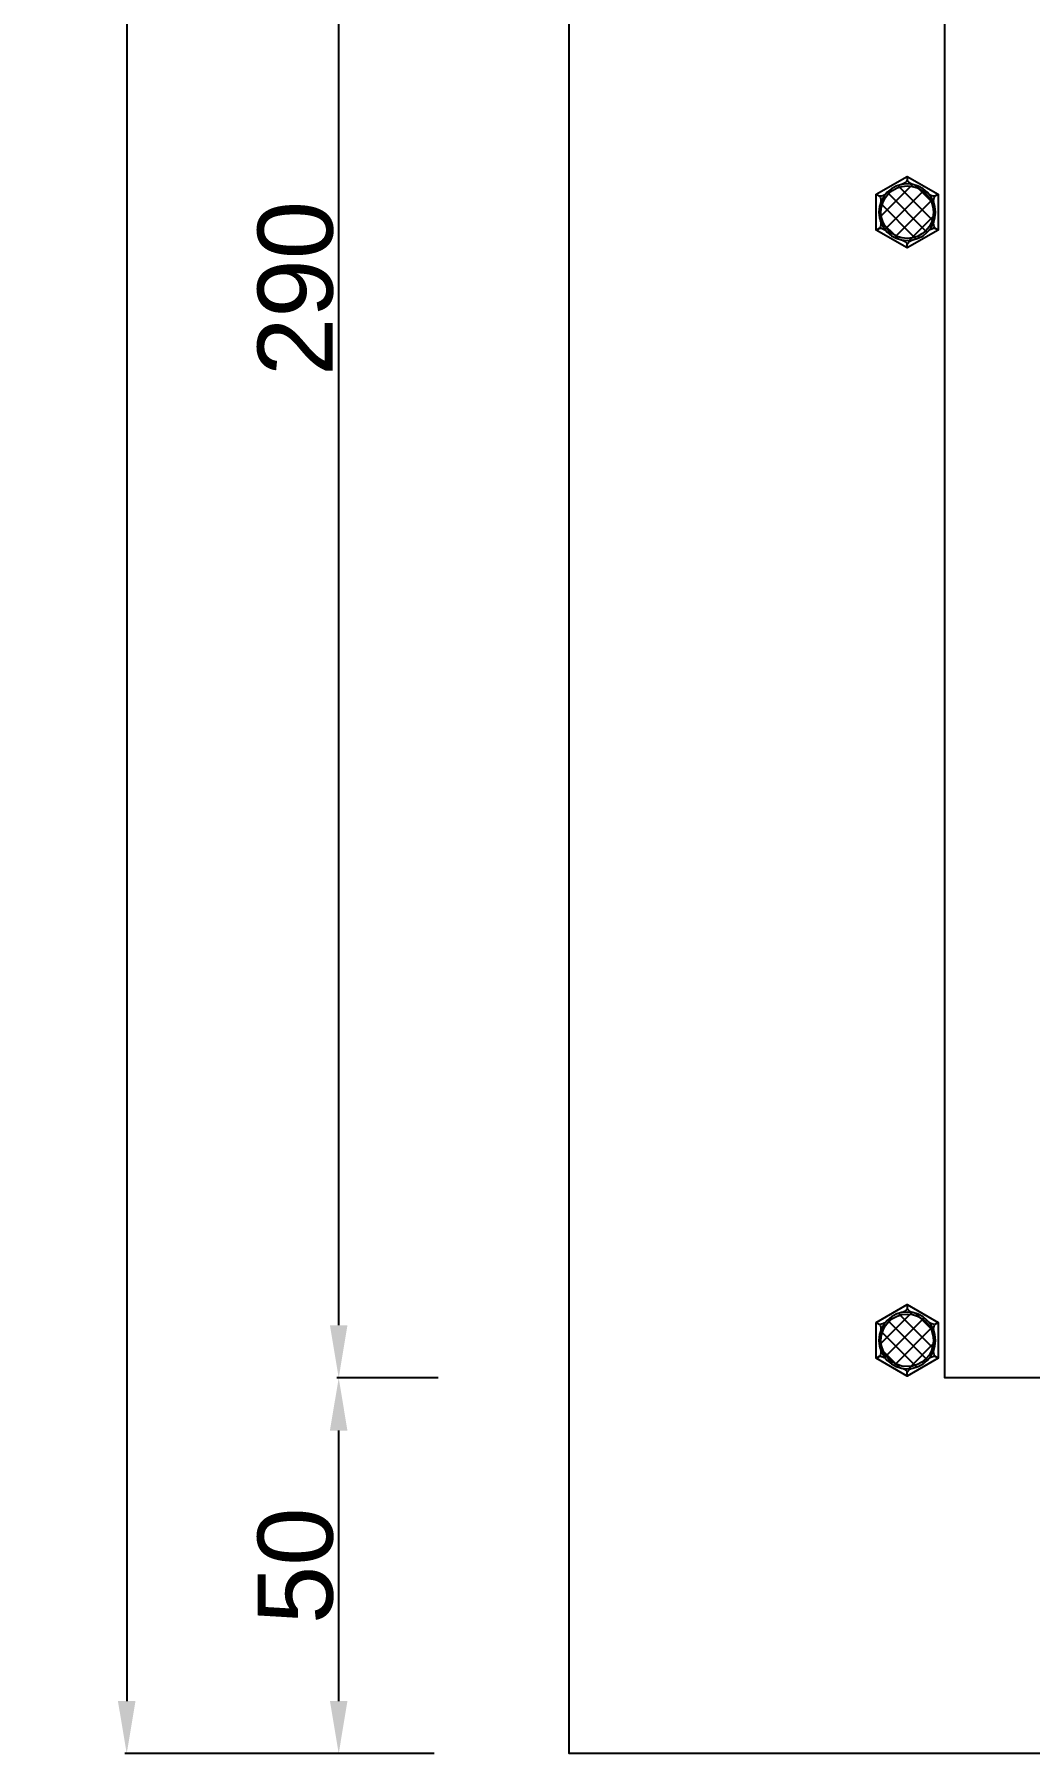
# Model space of a CAD drawing. Header units: millimetres. Extents: x 1729 to 7209, y 940 to 3564.
# Drawn here: x 1729.4 to 1861.9, y 939.7 to 1168.5 of the extents above; entities that cross this region are included whole.
import ezdxf

# ---------------------------------------------------------------- set-up
doc = ezdxf.new("R2010")
doc.units = ezdxf.units.MM
doc.layers.add('Parafuso', color=5, linetype='Continuous')
doc.layers.add('Traço-fino', color=7, linetype='Continuous', transparency=0.7)
doc.styles.get("Standard").update_dxf_attribs({"font": 'arial.ttf'})
doc.dimstyles.new('ISO-25', dxfattribs={"dimtxt": 10, "dimasz": 7, "dimexe": 0.25, "dimexo": 18, "dimtad": 1, "dimtxsty": 'Standard', "dimcen": 2.5, "dimclrd": 1, "dimadec": 0, "dimazin": 0, "dimtfac": 1, "dimtmove": 0, "dimatfit": 3, "dimfxl": 0, "dimarcsym": 0})

# ---------------------------------------------------------------- blocks, each defined once
blk = doc.blocks.new('*D52')
at = {"color": 0, "lineweight": -2}
for p, q in [((1782.63, 1739.68), (1741.45, 1739.68)), ((1782.63, 939.68), (1741.45, 939.68))]:
    blk.add_line(p, q, dxfattribs=at)
at = {"color": 1, "lineweight": -2}
blk.add_line((1741.7, 1732.68), (1741.7, 946.68), dxfattribs=at)
at = {"color": 1}
for points in [[(1740.53, 1732.68), (1742.87, 1732.68), (1741.7, 1739.68)], [(1740.53, 946.68), (1742.87, 946.68), (1741.7, 939.68)]]:
    blk.add_solid(points, dxfattribs=at)
at = {"layer": 'Defpoints', "color": 0}
for p in [(1800.63, 1739.68), (1741.7, 939.68), (1800.63, 939.68)]:
    blk.add_point(p, dxfattribs=at)
at = {"color": 0, "insert": (1735.97, 1339.68), "char_height": 10, "attachment_point": 5, "rotation": 90}
blk.add_mtext('800', dxfattribs=at)
blk = doc.blocks.new('*U9')
at = {"layer": 'Parafuso'}
h = blk.add_hatch(dxfattribs=at)
h.set_pattern_fill('ANSI37', color=256, scale=0.522152)
h.set_pattern_definition([(45, (-39290.916, 24164.886), (-1.17226415, 1.17226415), []), (135, (-39290.916, 24164.886), (-1.17226415, -1.17226415), [])])
h.paths.add_polyline_path([(-3.77, 0, 1), (3.77, 0, 1)])
at = {"layer": 'Parafuso', "linetype": 'ByBlock', "ltscale": 0.002}
for p, q in [((0, 4.76), (0, 4.24)), ((-4.12, 2.38), (-3.67, 2.12)), ((4.12, 2.38), (3.67, 2.12)), ((-4.12, -2.38), (-3.67, -2.12)), ((3.67, -2.12), (4.12, -2.38)), ((4.06, -2.34), (3.67, -2.12)), ((0, -4.76), (0, -4.24))]:
    blk.add_line(p, q, dxfattribs=at)
at = {"layer": 'Parafuso'}
blk.add_lwpolyline([(4.12, 2.38), (0, 4.76), (-4.12, 2.38), (-4.12, -2.38), (0, -4.76), (4.12, -2.38)], close=True, dxfattribs=at)
at = {"layer": 'Parafuso', "linetype": 'ByBlock', "ltscale": 0.002}
blk.add_circle((0, 0), 3.77, dxfattribs=at)
for centre, start, end in [((-3.68, 3.33), 270.4014, 310.2545), ((-1.04, 4.85), 289.7455, 329.5986), ((1.04, 4.85), 210.4014, 250.2545), ((3.68, 3.33), 229.7455, 269.5986), ((-4.72, 1.52), 349.7455, 29.5986), ((4.72, 1.52), 150.4014, 190.2545), ((-4.72, -1.52), 330.4014, 10.2545), ((-3.68, -3.33), 49.7455, 89.5986), ((3.68, -3.33), 90.4014, 130.2545), ((4.72, -1.52), 169.7455, 209.5986), ((-1.04, -4.85), 30.4014, 70.2545), ((1.04, -4.85), 109.7455, 149.5986)]:
    blk.add_arc(centre, 1.21, start, end, dxfattribs=at)
blk = doc.blocks.new('*D48')
at = {"color": 0, "linetype": 'Continuous', "lineweight": -2}
for p, q in [((1782.63, 989.68), (1769.68, 989.68)), ((1782.63, 939.68), (1769.68, 939.68))]:
    blk.add_line(p, q, dxfattribs=at)
at = {"color": 1, "linetype": 'Continuous', "lineweight": -2}
blk.add_line((1769.93, 946.68), (1769.93, 982.68), dxfattribs=at)
at = {"color": 1}
for points in [[(1768.76, 982.68), (1771.09, 982.68), (1769.93, 989.68)], [(1768.76, 946.68), (1771.09, 946.68), (1769.93, 939.68)]]:
    blk.add_solid(points, dxfattribs=at)
at = {"layer": 'Defpoints', "color": 0}
for p in [(1769.93, 989.68), (1800.63, 989.68), (1800.63, 939.68)]:
    blk.add_point(p, dxfattribs=at)
at = {"color": 0, "insert": (1764.2, 964.68), "char_height": 10, "attachment_point": 5, "rotation": 90}
blk.add_mtext('50', dxfattribs=at)
blk = doc.blocks.new('*D49')
at = {"color": 0, "linetype": 'Continuous', "lineweight": -2}
for p, q in [((1782.63, 1279.68), (1769.68, 1279.68)), ((1783.15, 989.68), (1769.68, 989.68))]:
    blk.add_line(p, q, dxfattribs=at)
at = {"color": 1, "linetype": 'Continuous', "lineweight": -2}
blk.add_line((1769.93, 996.68), (1769.93, 1272.68), dxfattribs=at)
at = {"color": 1}
for points in [[(1768.76, 1272.68), (1771.09, 1272.68), (1769.93, 1279.68)], [(1768.76, 996.68), (1771.09, 996.68), (1769.93, 989.68)]]:
    blk.add_solid(points, dxfattribs=at)
at = {"layer": 'Defpoints', "color": 0}
for p in [(1769.93, 1279.68), (1800.63, 1279.68), (1801.15, 989.68)]:
    blk.add_point(p, dxfattribs=at)
at = {"color": 0, "insert": (1764.2, 1134.68), "char_height": 10, "attachment_point": 5, "rotation": 90}
blk.add_mtext('290', dxfattribs=at)

msp = doc.modelspace()

# ---------------------------------------------------------------- linework, layer by layer
msp.add_lwpolyline([(2900.631, 939.679), (1800.631, 939.679), (1800.631, 1739.679), (2900.631, 1739.679)], close=True)
at = {"layer": 'Traço-fino'}
msp.add_lwpolyline([(2180.631, 989.679), (1850.631, 989.679), (1850.631, 1279.679), (2180.631, 1279.679)], close=True, dxfattribs=at)
for centre in [(1845.631, 1144.829), (1845.631, 994.679)]:
    msp.add_circle(centre, 3.5, dxfattribs=at)

# ---------------------------------------------------------------- block references
at = {"layer": 'Traço-fino', "xscale": -1}
for p in [(1845.631, 1144.829), (1845.631, 994.679)]:
    msp.add_blockref('*U9', p, dxfattribs=at)

# ---------------------------------------------------------------- dimensions: what is measured, and where the dimension line sits
for base, p1, p2, picture, middle in [((1741.698, 939.679), (1800.631, 1739.679), (1800.631, 939.679), '*D52', (1735.968, 1339.679)), ((1769.928, 989.679), (1800.631, 939.679), (1800.631, 989.679), '*D48', (1764.197, 964.679))]:
    dim = msp.add_linear_dim(base=base, p1=p1, p2=p2, angle=90, dimstyle='ISO-25')
    dim.commit()
    dim.dimension.update_dxf_attribs({"geometry": picture, "text_midpoint": middle})
dim = msp.add_linear_dim(base=(1769.928, 1279.679), p1=(1801.155, 989.679), p2=(1800.631, 1279.679), angle=90, dimstyle='ISO-25', override={"dimtmove": 1})
dim.commit()
dim.dimension.update_dxf_attribs({"geometry": '*D49', "text_midpoint": (1764.197, 1134.679)})

doc.saveas('drawing.dxf')
